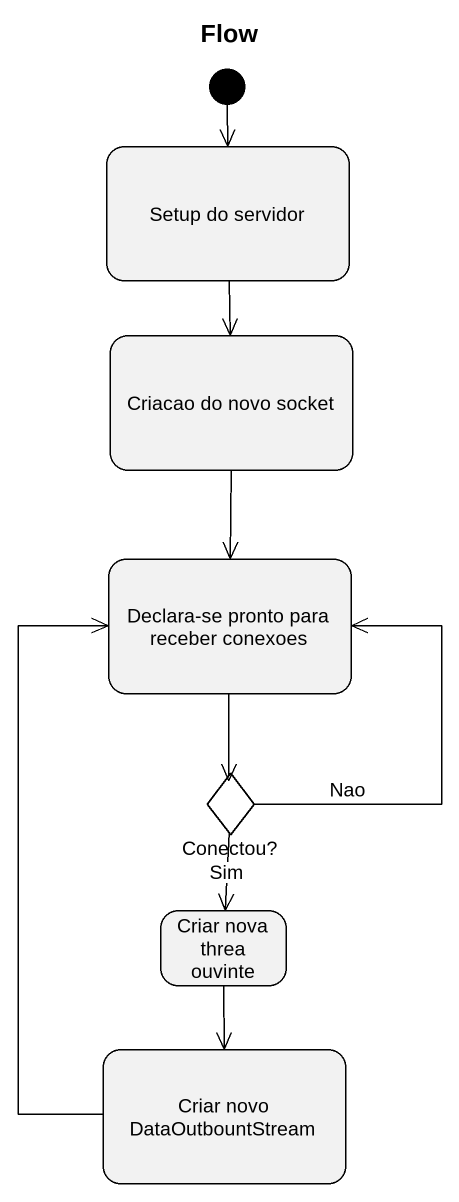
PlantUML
@startuml
title Flow
hide empty description
state "Setup do servidor" as Setup_do_servidor
state "Criacao do novo socket" as Criacao_do_novo_socket
state "Declara-se pronto para receber conexoes" as Declara_se_pronto_para
state "Conectou?" as Conectou <<choice>>
state "Criar nova threa ouvinte" as Criar_nova_threa_ouvinte
state "Criar novo DataOutbountStream" as Criar_novo
[*] --> Setup_do_servidor
Setup_do_servidor --> Criacao_do_novo_socket
Criacao_do_novo_socket --> Declara_se_pronto_para
Declara_se_pronto_para --> Conectou
Conectou -up-> Declara_se_pronto_para : Nao
Conectou --> Criar_nova_threa_ouvinte : Sim
Criar_nova_threa_ouvinte --> Criar_novo
Criar_novo -up-> Declara_se_pronto_para
@enduml
